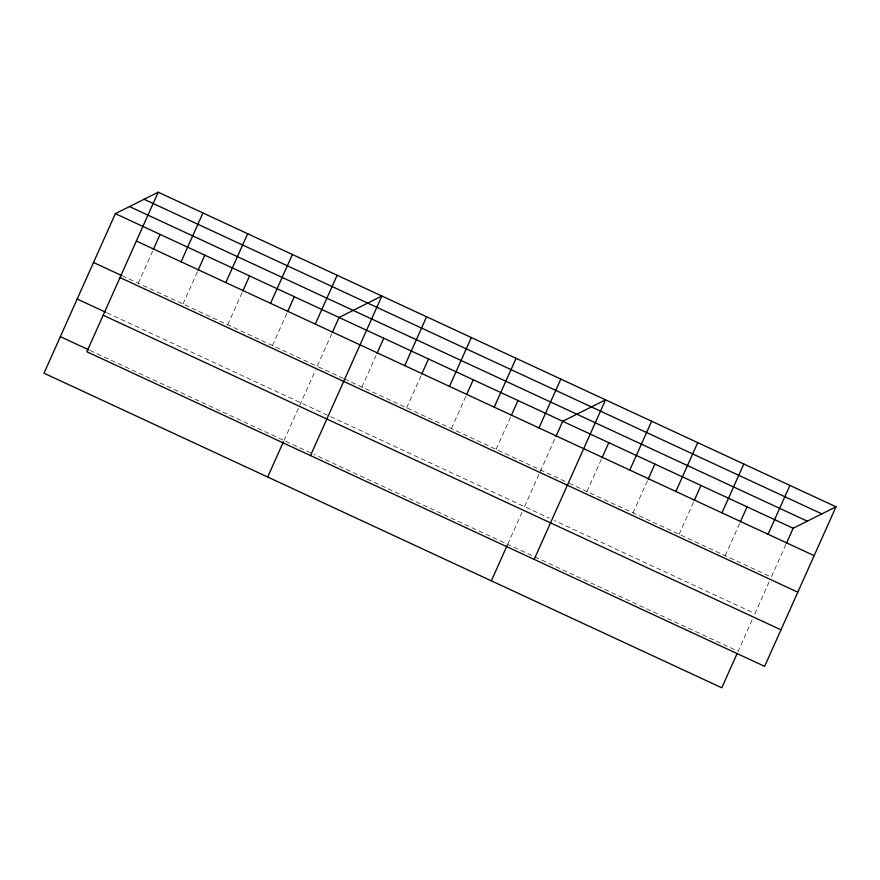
<?xml version="1.0" encoding="UTF-8"?>
<svg xmlns="http://www.w3.org/2000/svg" width="880" height="880" viewBox="0 0 880 880"><rect width="100%" height="100%" fill="white"/><g stroke="black" fill="none" stroke-linecap="round" stroke-linejoin="round"><path stroke-width="0.66" stroke-dasharray="4.4 3.3" d="M138.259 283.25L152.823 250.69M182.996 304.018L197.56 271.447M227.722 324.775L242.297 292.215M272.459 345.543L287.023 312.983M284.009 440.484L315.557 369.963M331.76 333.74L317.196 366.311L123.343 276.331M361.933 387.068L375.936 355.762M406.659 407.836L421.234 375.276M451.396 428.604L465.96 396.033M496.133 449.361L510.697 416.801M507.683 544.302L523.402 509.168M524.524 506.66L555.434 437.558M586.96 491.524L601.524 458.953M633.05 512.919L648.175 479.094M679.14 534.303L693.704 501.743M725.23 555.698L739.794 523.138M752.169 619.905L738.133 651.266L313.841 454.322M769.131 581.966L754.974 613.624L554.422 520.542M785.884 544.533L771.309 577.093L568.271 482.845M318.439 366.883L343.288 378.422M344.531 378.994L567.028 482.273M107.008 312.862L549.439 518.221M90.167 350.504L312.598 453.75"/><path stroke-width="1.32" d="M158.213 192.203L86.834 351.747L764.632 666.358L836 506.803L158.213 192.203L115.368 213.642L44 373.197L721.787 687.797L737.044 653.708M153.384 249.436L160.105 234.399M181.093 261.811L202.939 212.96M198.121 270.193L204.842 255.167M225.83 282.568L247.676 233.728M242.847 290.961L249.579 275.935M270.556 303.336L292.413 254.485M287.584 311.729L294.305 296.692M315.293 324.104L337.15 275.253M267.674 477.015L283.47 441.694M332.321 332.486L339.042 317.46L381.876 296.021L310.508 455.576M377.058 353.254L383.779 338.228M404.767 365.629L426.613 316.778M421.784 374.022L428.516 358.985M449.493 386.397L471.35 337.546M466.521 394.779L473.242 379.753M494.23 407.154L516.087 358.314M511.258 415.547L517.979 400.521M538.967 427.922L560.813 379.071M491.348 580.833L507.144 545.523M555.995 436.315L562.716 421.278L605.55 399.839L534.182 559.394M602.085 457.699L608.806 442.673M629.794 470.074L651.64 421.234M648.175 479.094L654.896 464.068M675.884 491.469L697.73 442.629M694.265 500.489L700.986 485.463M721.974 512.864L743.82 464.024M740.355 521.884L747.076 506.858M768.064 534.259L789.91 485.408M786.445 543.279L793.166 528.253L836 506.803M144.067 199.276L821.865 513.887M129.503 206.569L807.301 521.169M115.368 213.642L793.166 528.253M136.356 241.043L814.154 555.654M93.522 262.482L122.1 275.748M120.021 277.574L797.808 592.185M77.176 299.024L105.765 312.29M103.18 315.216L780.967 629.827M60.346 336.655L88.924 349.921"/></g></svg>
